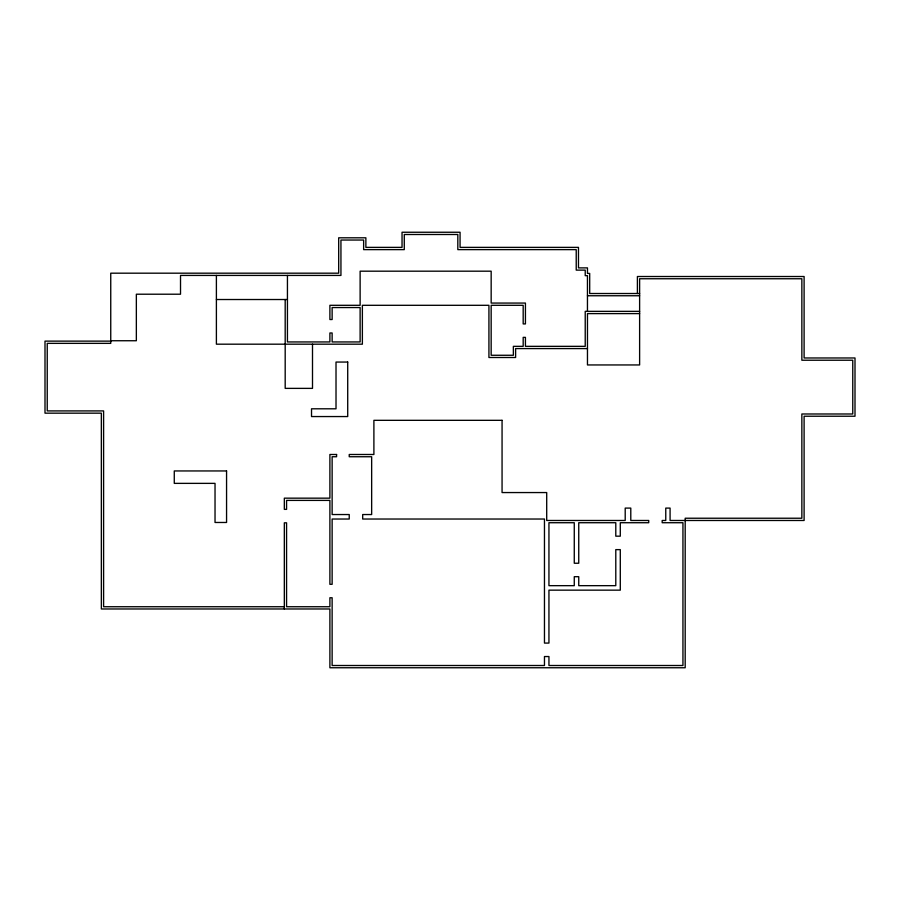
<?xml version="1.0" encoding="UTF-8"?>
<svg xmlns="http://www.w3.org/2000/svg" width="900" height="900" viewBox="0 0 900 900"><rect width="100%" height="100%" fill="white"/><g stroke="black" fill="none" stroke-linecap="round" stroke-linejoin="round"><path stroke-width="1.35" d="M639.619 293.512L589.691 293.512L589.691 273.42L587.464 273.42L587.464 267.885L578.475 267.885L578.475 247.376L460.069 247.376L460.069 232.245L402.041 232.245L402.041 247.376L365.873 247.376L365.873 237.803L338.692 237.803L338.692 273.184L110.745 273.184L110.745 343.361L47.239 343.361L47.239 410.918L103.601 410.918L103.601 606.735L284.332 606.735M587.452 295.751L639.619 295.751M216.394 299.52L287.438 299.52M639.619 311.355L585.225 311.355L585.225 346.343L525.431 346.343L525.431 337.365L523.181 337.365L523.181 346.343L513.36 346.343L513.36 355.264L491.164 355.264L491.164 305.303L523.181 305.303L523.181 323.921L525.431 323.921L525.431 303.064L491.164 303.064L491.164 271.181L360.124 271.181L360.124 305.303L329.895 305.303L329.895 319.522L332.134 319.522L332.134 307.553L360.124 307.553L360.124 341.944L332.134 341.944L332.134 332.978L329.895 332.978L329.895 341.944L287.438 341.944L287.438 275.423M639.619 313.605L587.464 313.605L587.464 364.95L639.619 364.95L639.619 278.752L801.855 278.752L801.855 360.225L852.761 360.225L852.761 413.989L801.855 413.989L801.855 518.231L685.192 518.231L685.192 667.755L329.895 667.755L329.895 608.974L101.351 608.974L101.351 413.168L45 413.168L45 341.123L110.745 341.123M110.745 340.74L136.35 340.74L136.35 294.21L180.518 294.21L180.518 275.423L340.942 275.423L340.942 240.041L363.634 240.041L363.634 249.626L404.28 249.626L404.28 234.495L457.819 234.495L457.819 249.626L576.225 249.626L576.225 270.124L585.225 270.124L585.225 275.659L587.452 275.659L587.452 311.355M587.464 348.581L515.61 348.581L515.61 357.502L488.925 357.502L488.925 305.303L362.374 305.303L362.374 344.183L216.394 344.183L216.394 275.423M637.403 293.512L637.403 276.514L804.105 276.514L804.105 357.975L855 357.975L855 416.228L804.105 416.228L804.105 520.481L670.084 520.481L670.084 508.095L665.764 508.095L665.764 520.481L662.186 520.481L662.186 522.72L682.942 522.72L682.942 665.505L548.944 665.505L548.944 656.539L544.466 656.539L544.466 665.505L332.134 665.505L332.134 597.758L329.895 597.758L329.895 606.735L286.571 606.735L286.571 522.821L284.332 522.821L284.332 608.974M312.502 344.183L312.502 388.373L285.188 388.373L285.188 299.52M347.715 362.059L336.015 362.059L336.015 408.803L311.524 408.803L311.524 416.554L347.715 416.554L347.715 362.059M502.065 420.322L373.894 420.322L373.894 454.489L349.234 454.489L349.234 456.739L371.655 456.739L371.655 514.541L362.689 514.541L362.689 519.03L544.466 519.03L544.466 643.084L548.944 643.084L548.944 590.153L620.291 590.153L620.291 549.63L615.791 549.63L615.791 585.664L578.745 585.664L578.745 576.697L574.267 576.697L574.267 585.664L548.944 585.664L548.944 522.72L574.267 522.72L574.267 563.243L578.745 563.243L578.745 522.72L615.791 522.72L615.791 536.175L620.291 536.175L620.291 522.72L648.731 522.72L648.731 520.481L630.788 520.481L630.788 508.095L625.207 508.095L625.207 520.481L546.705 520.481L546.705 492.559L502.065 492.559L502.065 420.322M336.577 454.489L329.895 454.489L329.895 498.161L284.332 498.161L284.332 509.366L286.571 509.366L286.571 500.4L329.895 500.4L329.895 584.303L332.134 584.303L332.134 519.03L349.234 519.03L349.234 514.541L332.134 514.541L332.134 456.739L336.577 456.739L336.577 454.489M226.564 470.947L174.274 470.947L174.274 483.368L215.032 483.368L215.032 522.472L226.564 522.472L226.564 470.947"/></g></svg>
